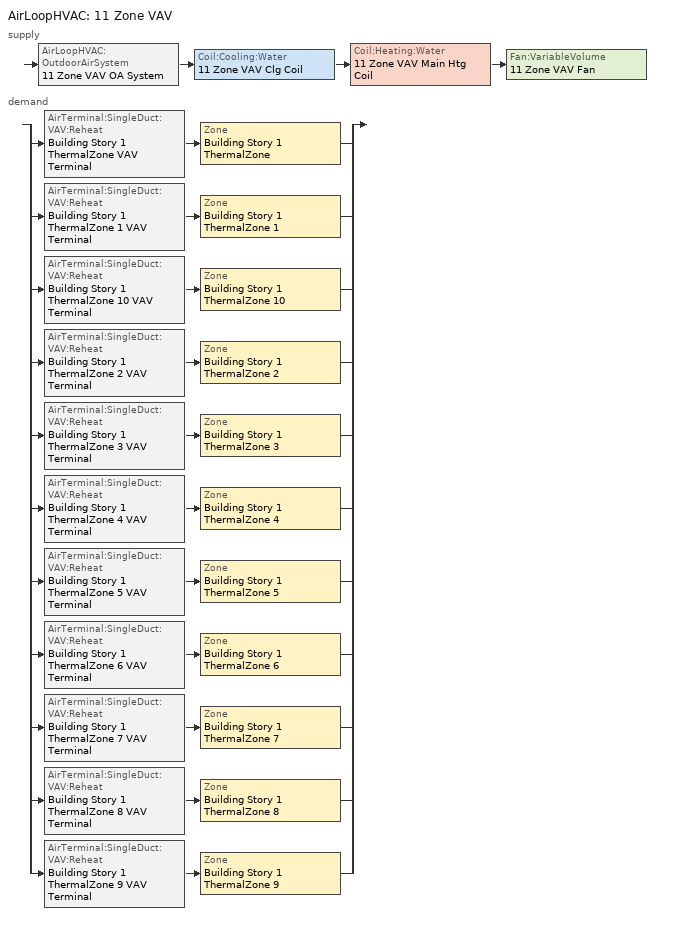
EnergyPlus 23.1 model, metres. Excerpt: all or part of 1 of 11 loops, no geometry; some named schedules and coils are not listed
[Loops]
AirLoopHVAC '11 Zone VAV'
 supply: AirLoopHVAC:OutdoorAirSystem '11 Zone VAV OA System' > Coil:Cooling:Water '11 Zone VAV Clg Coil' > Coil:Heating:Water '11 Zone VAV Main Htg Coil' > Fan:VariableVolume '11 Zone VAV Fan'
 demand: split
  | AirTerminal:SingleDuct:VAV:Reheat 'Building Story 1 ThermalZone VAV Terminal' > Zone 'Building Story 1 ThermalZone'
  | AirTerminal:SingleDuct:VAV:Reheat 'Building Story 1 ThermalZone 1 VAV Terminal' > Zone 'Building Story 1 ThermalZone 1'
  | AirTerminal:SingleDuct:VAV:Reheat 'Building Story 1 ThermalZone 10 VAV Terminal' > Zone 'Building Story 1 ThermalZone 10'
  | AirTerminal:SingleDuct:VAV:Reheat 'Building Story 1 ThermalZone 2 VAV Terminal' > Zone 'Building Story 1 ThermalZone 2'
  | AirTerminal:SingleDuct:VAV:Reheat 'Building Story 1 ThermalZone 3 VAV Terminal' > Zone 'Building Story 1 ThermalZone 3'
  | AirTerminal:SingleDuct:VAV:Reheat 'Building Story 1 ThermalZone 4 VAV Terminal' > Zone 'Building Story 1 ThermalZone 4'
  | AirTerminal:SingleDuct:VAV:Reheat 'Building Story 1 ThermalZone 5 VAV Terminal' > Zone 'Building Story 1 ThermalZone 5'
  | AirTerminal:SingleDuct:VAV:Reheat 'Building Story 1 ThermalZone 6 VAV Terminal' > Zone 'Building Story 1 ThermalZone 6'
  | AirTerminal:SingleDuct:VAV:Reheat 'Building Story 1 ThermalZone 7 VAV Terminal' > Zone 'Building Story 1 ThermalZone 7'
  | AirTerminal:SingleDuct:VAV:Reheat 'Building Story 1 ThermalZone 8 VAV Terminal' > Zone 'Building Story 1 ThermalZone 8'
  | AirTerminal:SingleDuct:VAV:Reheat 'Building Story 1 ThermalZone 9 VAV Terminal' > Zone 'Building Story 1 ThermalZone 9'
[ZoneControl:Thermostat] Temperature Difference Between Cutout And Setpoint {deltaC}=0
Name | Zone or ZoneList | Control Type Schedule | Control 1
Building Story 1 ThermalZone Thermostat | Building Story 1 ThermalZone | Building Story 1 ThermalZone Thermostat Schedule | Story Ground Blended Space Type Thermostat
Building Story 1 ThermalZone 1 Thermostat | Building Story 1 ThermalZone 1 | Building Story 1 ThermalZone 1 Thermostat Schedule | Story Ground Blended Space Type Thermostat 1
Building Story 1 ThermalZone 10 Thermostat | Building Story 1 ThermalZone 10 | Building Story 1 ThermalZone 10 Thermostat Schedule | Story Ground Blended Space Type Thermostat 2
Building Story 1 ThermalZone 2 Thermostat | Building Story 1 ThermalZone 2 | Building Story 1 ThermalZone 2 Thermostat Schedule | Story Ground Blended Space Type Thermostat 3
Building Story 1 ThermalZone 3 Thermostat | Building Story 1 ThermalZone 3 | Building Story 1 ThermalZone 3 Thermostat Schedule | Story Ground Blended Space Type Thermostat 4
Building Story 1 ThermalZone 4 Thermostat | Building Story 1 ThermalZone 4 | Building Story 1 ThermalZone 4 Thermostat Schedule | Story Ground Blended Space Type Thermostat 5
Building Story 1 ThermalZone 5 Thermostat | Building Story 1 ThermalZone 5 | Building Story 1 ThermalZone 5 Thermostat Schedule | Story Ground Blended Space Type Thermostat 6
Building Story 1 ThermalZone 6 Thermostat | Building Story 1 ThermalZone 6 | Building Story 1 ThermalZone 6 Thermostat Schedule | Story Ground Blended Space Type Thermostat 7
Building Story 1 ThermalZone 7 Thermostat | Building Story 1 ThermalZone 7 | Building Story 1 ThermalZone 7 Thermostat Schedule | Story Ground Blended Space Type Thermostat 8
Building Story 1 ThermalZone 8 Thermostat | Building Story 1 ThermalZone 8 | Building Story 1 ThermalZone 8 Thermostat Schedule | Story Ground Blended Space Type Thermostat 9
Building Story 1 ThermalZone 9 Thermostat | Building Story 1 ThermalZone 9 | Building Story 1 ThermalZone 9 Thermostat Schedule | Story Ground Blended Space Type Thermostat 10
[ThermostatSetpoint:DualSetpoint] Heating Setpoint Temperature Schedule=SchoolSecondary HTGSETP_SCH_PSZ_AC; Cooling Setpoint Temperature Schedule=SchoolSecondary CLGSETP_SCH_NO_SETBACK
Story Ground Blended Space Type Thermostat; Story Ground Blended Space Type Thermostat 1; Story Ground Blended Space Type Thermostat 2; Story Ground Blended Space Type Thermostat 3; Story Ground Blended Space Type Thermostat 4; Story Ground Blended Space Type Thermostat 5; Story Ground Blended Space Type Thermostat 6; Story Ground Blended Space Type Thermostat 7; Story Ground Blended Space Type Thermostat 8; Story Ground Blended Space Type Thermostat 9; Story Ground Blended Space Type Thermostat 10
[AirTerminal:SingleDuct:VAV:Reheat] Availability Schedule=Always On Discrete; Maximum Air Flow Rate {m3/s}=Autosize; Zone Minimum Air Flow Input Method=Constant; Constant Minimum Air Flow Fraction=0.565523; Fixed Minimum Air Flow Rate {m3/s}=0; Maximum Hot Water or Steam Flow Rate {m3/s}=Autosize; Minimum Hot Water or Steam Flow Rate {m3/s}=0; Convergence Tolerance=0.001; Damper Heating Action=ReverseWithLimits; Maximum Flow per Zone Floor Area During Reheat {m3/s-m2}=Autocalculate; Maximum Flow Fraction During Reheat=0.5; Maximum Reheat Air Temperature {C}=40
Name | Reheat Coil
Building Story 1 ThermalZone VAV Terminal | Building Story 1 ThermalZone Reheat Coil
Building Story 1 ThermalZone 1 VAV Terminal | Building Story 1 ThermalZone 1 Reheat Coil
Building Story 1 ThermalZone 10 VAV Terminal | Building Story 1 ThermalZone 10 Reheat Coil
Building Story 1 ThermalZone 2 VAV Terminal | Building Story 1 ThermalZone 2 Reheat Coil
Building Story 1 ThermalZone 3 VAV Terminal | Building Story 1 ThermalZone 3 Reheat Coil
Building Story 1 ThermalZone 4 VAV Terminal | Building Story 1 ThermalZone 4 Reheat Coil
Building Story 1 ThermalZone 5 VAV Terminal | Building Story 1 ThermalZone 5 Reheat Coil
Building Story 1 ThermalZone 6 VAV Terminal | Building Story 1 ThermalZone 6 Reheat Coil
Building Story 1 ThermalZone 7 VAV Terminal | Building Story 1 ThermalZone 7 Reheat Coil
Building Story 1 ThermalZone 8 VAV Terminal | Building Story 1 ThermalZone 8 Reheat Coil
Building Story 1 ThermalZone 9 VAV Terminal | Building Story 1 ThermalZone 9 Reheat Coil
[Coil:Heating:Water]
11 Zone VAV Main Htg Coil: Availability Schedule=Always On Discrete; U-Factor Times Area Value {W/K}=Autosize; Maximum Water Flow Rate {m3/s}=Autosize; Performance Input Method=UFactorTimesAreaAndDesignWaterFlowRate; Rated Capacity {W}=Autosize; Rated Inlet Water Temperature {C}=82.2222; Rated Inlet Air Temperature {C}=7.22222; Rated Outlet Water Temperature {C}=71.1111; Rated Outlet Air Temperature {C}=12.7778; Rated Ratio for Air and Water Convection=0.5
[Zone equipment]
Building Story 1 ThermalZone: Building Story 1 ThermalZone VAV Terminal
Building Story 1 ThermalZone 1: Building Story 1 ThermalZone 1 VAV Terminal
Building Story 1 ThermalZone 10: Building Story 1 ThermalZone 10 VAV Terminal
Building Story 1 ThermalZone 2: Building Story 1 ThermalZone 2 VAV Terminal
Building Story 1 ThermalZone 3: Building Story 1 ThermalZone 3 VAV Terminal
Building Story 1 ThermalZone 4: Building Story 1 ThermalZone 4 VAV Terminal
Building Story 1 ThermalZone 5: Building Story 1 ThermalZone 5 VAV Terminal
Building Story 1 ThermalZone 6: Building Story 1 ThermalZone 6 VAV Terminal
Building Story 1 ThermalZone 7: Building Story 1 ThermalZone 7 VAV Terminal
Building Story 1 ThermalZone 8: Building Story 1 ThermalZone 8 VAV Terminal
Building Story 1 ThermalZone 9: Building Story 1 ThermalZone 9 VAV Terminal
[Sizing:Zone] Zone Cooling Design Supply Air Temperature Input Method=SupplyAirTemperature; Zone Cooling Design Supply Air Temperature {C}=12.7778; Zone Cooling Design Supply Air Temperature Difference {deltaC}=11.11; Zone Heating Design Supply Air Temperature Input Method=SupplyAirTemperature; Zone Heating Design Supply Air Temperature {C}=40; Zone Heating Design Supply Air Temperature Difference {deltaC}=11.11; Zone Cooling Design Supply Air Humidity Ratio {kgWater/kgDryAir}=0.0085; Zone Heating Design Supply Air Humidity Ratio {kgWater/kgDryAir}=0.008; Cooling Design Air Flow Method=DesignDayWithLimit; Cooling Design Air Flow Rate {m3/s}=0; Cooling Minimum Air Flow per Zone Floor Area {m3/s-m2}=0.000762; Cooling Minimum Air Flow {m3/s}=0; Cooling Minimum Air Flow Fraction=0; Heating Design Air Flow Method=DesignDay; Heating Design Air Flow Rate {m3/s}=0; Heating Maximum Air Flow per Zone Floor Area {m3/s-m2}=0.002032; Heating Maximum Air Flow {m3/s}=0.141576; Heating Maximum Air Flow Fraction=0.3; Account for Dedicated Outdoor Air System=No; Zone Load Sizing Method=Sensible Load Only No Latent Load; Zone Latent Cooling Design Supply Air Humidity Ratio Input Method=HumidityRatioDifference; Zone Cooling Design Supply Air Humidity Ratio Difference {kgWater/kgDryAir}=0.005; Zone Latent Heating Design Supply Air Humidity Ratio Input Method=HumidityRatioDifference; Zone Humidification Design Supply Air Humidity Ratio Difference {kgWater/kgDryAir}=0.005
Name | Design Specification Outdoor Air Object | Design Specification Zone Air Distribution Object
Building Story 1 ThermalZone | Building Story 1 ThermalZone DSOA Space List | Building Story 1 ThermalZone Design Spec Zone Air Dist
Building Story 1 ThermalZone 1 | Building Story 1 ThermalZone 1 DSOA Space List | Building Story 1 ThermalZone 1 Design Spec Zone Air Dist
Building Story 1 ThermalZone 10 | Building Story 1 ThermalZone 10 DSOA Space List | Building Story 1 ThermalZone 10 Design Spec Zone Air Dist
Building Story 1 ThermalZone 2 | Building Story 1 ThermalZone 2 DSOA Space List | Building Story 1 ThermalZone 2 Design Spec Zone Air Dist
Building Story 1 ThermalZone 3 | Building Story 1 ThermalZone 3 DSOA Space List | Building Story 1 ThermalZone 3 Design Spec Zone Air Dist
Building Story 1 ThermalZone 4 | Building Story 1 ThermalZone 4 DSOA Space List | Building Story 1 ThermalZone 4 Design Spec Zone Air Dist
Building Story 1 ThermalZone 5 | Building Story 1 ThermalZone 5 DSOA Space List | Building Story 1 ThermalZone 5 Design Spec Zone Air Dist
Building Story 1 ThermalZone 6 | Building Story 1 ThermalZone 6 DSOA Space List | Building Story 1 ThermalZone 6 Design Spec Zone Air Dist
Building Story 1 ThermalZone 7 | Building Story 1 ThermalZone 7 DSOA Space List | Building Story 1 ThermalZone 7 Design Spec Zone Air Dist
Building Story 1 ThermalZone 8 | Building Story 1 ThermalZone 8 DSOA Space List | Building Story 1 ThermalZone 8 Design Spec Zone Air Dist
Building Story 1 ThermalZone 9 | Building Story 1 ThermalZone 9 DSOA Space List | Building Story 1 ThermalZone 9 Design Spec Zone Air Dist
[DesignSpecification:ZoneAirDistribution] Minimum Zone Ventilation Efficiency=0.6
Building Story 1 ThermalZone Design Spec Zone Air Dist; Building Story 1 ThermalZone 1 Design Spec Zone Air Dist; Building Story 1 ThermalZone 10 Design Spec Zone Air Dist; Building Story 1 ThermalZone 2 Design Spec Zone Air Dist; Building Story 1 ThermalZone 3 Design Spec Zone Air Dist; Building Story 1 ThermalZone 4 Design Spec Zone Air Dist; Building Story 1 ThermalZone 5 Design Spec Zone Air Dist; Building Story 1 ThermalZone 6 Design Spec Zone Air Dist; Building Story 1 ThermalZone 7 Design Spec Zone Air Dist; Building Story 1 ThermalZone 8 Design Spec Zone Air Dist; Building Story 1 ThermalZone 9 Design Spec Zone Air Dist
[Controller:MechanicalVentilation]
11 Zone VAV Vent Controller: Availability Schedule=11 Zone VAV Occ Sch; Demand Controlled Ventilation=No; System Outdoor Air Method=ZoneSum; Zone or ZoneList 1=Building Story 1 ThermalZone; Design Specification Outdoor Air Object Name 1=Blended OA; Design Specification Zone Air Distribution Object Name 1=Building Story 1 ThermalZone Design Spec Zone Air Dist; Zone or ZoneList 2=Building Story 1 ThermalZone 1; Design Specification Outdoor Air Object Name 2=Blended OA; Design Specification Zone Air Distribution Object Name 2=Building Story 1 ThermalZone 1 Design Spec Zone Air Dist; Zone or ZoneList 3=Building Story 1 ThermalZone 10; Design Specification Outdoor Air Object Name 3=Blended OA; Design Specification Zone Air Distribution Object Name 3=Building Story 1 ThermalZone 10 Design Spec Zone Air Dist; Zone or ZoneList 4=Building Story 1 ThermalZone 2; Design Specification Outdoor Air Object Name 4=Blended OA; Design Specification Zone Air Distribution Object Name 4=Building Story 1 ThermalZone 2 Design Spec Zone Air Dist; Zone or ZoneList 5=Building Story 1 ThermalZone 3; Design Specification Outdoor Air Object Name 5=Blended OA; Design Specification Zone Air Distribution Object Name 5=Building Story 1 ThermalZone 3 Design Spec Zone Air Dist; Zone or ZoneList 6=Building Story 1 ThermalZone 4; Design Specification Outdoor Air Object Name 6=Blended OA; Design Specification Zone Air Distribution Object Name 6=Building Story 1 ThermalZone 4 Design Spec Zone Air Dist; Zone or ZoneList 7=Building Story 1 ThermalZone 5; Design Specification Outdoor Air Object Name 7=Blended OA; Design Specification Zone Air Distribution Object Name 7=Building Story 1 ThermalZone 5 Design Spec Zone Air Dist; Zone or ZoneList 8=Building Story 1 ThermalZone 6; Design Specification Outdoor Air Object Name 8=Blended OA; Design Specification Zone Air Distribution Object Name 8=Building Story 1 ThermalZone 6 Design Spec Zone Air Dist; Zone or ZoneList 9=Building Story 1 ThermalZone 7; Design Specification Outdoor Air Object Name 9=Blended OA; Design Specification Zone Air Distribution Object Name 9=Building Story 1 ThermalZone 7 Design Spec Zone Air Dist; Zone or ZoneList 10=Building Story 1 ThermalZone 8; Design Specification Outdoor Air Object Name 10=Blended OA; Design Specification Zone Air Distribution Object Name 10=Building Story 1 ThermalZone 8 Design Spec Zone Air Dist; Zone or ZoneList 11=Building Story 1 ThermalZone 9; Design Specification Outdoor Air Object Name 11=Blended OA; Design Specification Zone Air Distribution Object Name 11=Building Story 1 ThermalZone 9 Design Spec Zone Air Dist
[DesignSpecification:OutdoorAir]
Blended OA: Outdoor Air Method=Sum; Outdoor Air Flow per Person {m3/s-person}=0.00256079; Outdoor Air Flow per Zone Floor Area {m3/s-m2}=0.000687897; Outdoor Air Flow per Zone {m3/s}=0; Outdoor Air Flow Air Changes per Hour {1/hr}=0
[DesignSpecification:OutdoorAir:SpaceList] Space 1 Design Specification Outdoor Air Object=Blended OA
Name | Space 1
Building Story 1 ThermalZone DSOA Space List | Building Story 1 Space
Building Story 1 ThermalZone 1 DSOA Space List | Building Story 1 Space 1
Building Story 1 ThermalZone 10 DSOA Space List | Building Story 1 Space 10
Building Story 1 ThermalZone 2 DSOA Space List | Building Story 1 Space 2
Building Story 1 ThermalZone 3 DSOA Space List | Building Story 1 Space 3
Building Story 1 ThermalZone 4 DSOA Space List | Building Story 1 Space 4
Building Story 1 ThermalZone 5 DSOA Space List | Building Story 1 Space 5
Building Story 1 ThermalZone 6 DSOA Space List | Building Story 1 Space 6
Building Story 1 ThermalZone 7 DSOA Space List | Building Story 1 Space 7
Building Story 1 ThermalZone 8 DSOA Space List | Building Story 1 Space 8
Building Story 1 ThermalZone 9 DSOA Space List | Building Story 1 Space 9
[AirLoopHVAC]
11 Zone VAV: Design Supply Air Flow Rate {m3/s}=AutoSize; Design Return Air Flow Fraction of Supply Air Flow=1
[Sizing:System]
11 Zone VAV: Type of Load to Size On=Sensible; Design Outdoor Air Flow Rate {m3/s}=10.9089; Central Heating Maximum System Air Flow Ratio=0.3; Preheat Design Temperature {C}=7.22222; Preheat Design Humidity Ratio {kgWater/kgDryAir}=0.008; Precool Design Temperature {C}=12.7778; Precool Design Humidity Ratio {kgWater/kgDryAir}=0.008; Central Cooling Design Supply Air Temperature {C}=12.7778; Central Heating Design Supply Air Temperature {C}=12.7778; Type of Zone Sum to Use=Coincident; 100% Outdoor Air in Cooling=No; 100% Outdoor Air in Heating=No; Central Cooling Design Supply Air Humidity Ratio {kgWater/kgDryAir}=0.0085; Central Heating Design Supply Air Humidity Ratio {kgWater/kgDryAir}=0.008; Cooling Supply Air Flow Rate Method=DesignDay; Cooling Supply Air Flow Rate {m3/s}=0; Cooling Supply Air Flow Rate Per Floor Area {m3/s-m2}=0.00996765; Cooling Fraction of Autosized Cooling Supply Air Flow Rate=1; Cooling Supply Air Flow Rate Per Unit Cooling Capacity {m3/s-W}=3.94755e-05; Heating Supply Air Flow Rate Method=DesignDay; Heating Supply Air Flow Rate {m3/s}=0; Heating Supply Air Flow Rate Per Floor Area {m3/s-m2}=0.00996765; Heating Fraction of Autosized Heating Supply Air Flow Rate=1; Heating Fraction of Autosized Cooling Supply Air Flow Rate=1; Heating Supply Air Flow Rate Per Unit Heating Capacity {m3/s-W}=3.15882e-05; System Outdoor Air Method=ZoneSum; Zone Maximum Outdoor Air Fraction=1; Cooling Design Capacity Method=CoolingDesignCapacity; Cooling Design Capacity {W}=Autosize; Cooling Design Capacity Per Floor Area {W/m2}=234.7; Fraction of Autosized Cooling Design Capacity=1; Heating Design Capacity Method=HeatingDesignCapacity; Heating Design Capacity {W}=Autosize; Heating Design Capacity Per Floor Area {W/m2}=157; Fraction of Autosized Heating Design Capacity=1; Central Cooling Capacity Control Method=OnOff; Occupant Diversity=Autosize
[Controller:WaterCoil] Control Variable=Temperature; Actuator Variable=Flow; Maximum Actuated Flow {m3/s}=Autosize; Minimum Actuated Flow {m3/s}=0
Name | Action | Controller Convergence Tolerance {deltaC}
11 Zone VAV Clg Coil Controller | Reverse | Autosize
11 Zone VAV Main Htg Coil Controller | Normal | 0.0001
[Controller:OutdoorAir]
11 Zone VAV OA Controller: Minimum Outdoor Air Flow Rate {m3/s}=Autosize; Maximum Outdoor Air Flow Rate {m3/s}=Autosize; Economizer Control Type=DifferentialDryBulb; Economizer Control Action Type=ModulateFlow; Lockout Type=LockoutWithHeating; Minimum Limit Type=FixedMinimum; Minimum Outdoor Air Schedule=11 Zone VAV Occ Sch; Mechanical Ventilation Controller=11 Zone VAV Vent Controller; High Humidity Control=No; Control High Indoor Humidity Based on Outdoor Humidity Ratio=Yes; Heat Recovery Bypass Control Type=BypassWhenOAFlowGreaterThanMinimum
[HeatExchanger:AirToAir:SensibleAndLatent]
11 Zone VAV ERV: Availability Schedule=Always On Discrete; Nominal Supply Air Flow Rate {m3/s}=Autosize; Sensible Effectiveness at 100% Heating Air Flow=0.5; Latent Effectiveness at 100% Heating Air Flow=0.5; Sensible Effectiveness at 75% Heating Air Flow=0.5; Latent Effectiveness at 75% Heating Air Flow=0.5; Sensible Effectiveness at 100% Cooling Air Flow=0.5; Latent Effectiveness at 100% Cooling Air Flow=0.5; Sensible Effectiveness at 75% Cooling Air Flow=0.5; Latent Effectiveness at 75% Cooling Air Flow=0.5; Nominal Electric Power {W}=6926.51; Supply Air Outlet Temperature Control=Yes; Heat Exchanger Type=Rotary; Frost Control Type=ExhaustOnly; Threshold Temperature {C}=-23.3; Initial Defrost Time Fraction=0.167; Rate of Defrost Time Fraction Increase {1/K}=1.44; Economizer Lockout=Yes
[SetpointManager:OutdoorAirPretreat]
Setpoint Manager Outdoor Air Pretreat 1: Control Variable=Temperature; Minimum Setpoint Temperature {C}=-99; Maximum Setpoint Temperature {C}=99; Minimum Setpoint Humidity Ratio {kgWater/kgDryAir}=1e-05; Maximum Setpoint Humidity Ratio {kgWater/kgDryAir}=1
[SetpointManager:MixedAir] Control Variable=Temperature
Name | Setpoint Node or NodeList
11 Zone VAV Mixed Air Node OS Default SPM | 11 Zone VAV Mixed Air Node
11 Zone VAV Clg Coil Outlet Air Node OS Default SPM | 11 Zone VAV Clg Coil Outlet Air Node
11 Zone VAV Main Htg Coil Outlet Air Node OS Default SPM | 11 Zone VAV Main Htg Coil Outlet Air Node
[Coil:Cooling:Water]
11 Zone VAV Clg Coil: Availability Schedule=Always On Discrete; Design Water Flow Rate {m3/s}=Autosize; Design Air Flow Rate {m3/s}=Autosize; Design Inlet Water Temperature {C}=Autosize; Design Inlet Air Temperature {C}=Autosize; Design Outlet Air Temperature {C}=Autosize; Design Inlet Air Humidity Ratio {kgWater/kgDryAir}=Autosize; Design Outlet Air Humidity Ratio {kgWater/kgDryAir}=Autosize; Type of Analysis=SimpleAnalysis; Heat Exchanger Configuration=CrossFlow
[Fan:VariableVolume]
11 Zone VAV Fan: Availability Schedule=11 Zone VAV Occ Sch; Fan Total Efficiency=0.6175; Pressure Rise {Pa}=1389.92; Maximum Flow Rate {m3/s}=AutoSize; Fan Power Minimum Flow Rate Input Method=Fraction; Fan Power Minimum Flow Fraction=0.25; Fan Power Minimum Air Flow Rate {m3/s}=0; Motor Efficiency=0.95; Motor In Airstream Fraction=1; Fan Power Coefficient 1=0.04076; Fan Power Coefficient 2=0.0881; Fan Power Coefficient 3=-0.0729; Fan Power Coefficient 4=0.9437; Fan Power Coefficient 5=0
[SetpointManager:Warmest]
11 Zone VAV SAT Warmest Reset: Control Variable=Temperature; HVAC Air Loop=11 Zone VAV; Minimum Setpoint Temperature {C}=12.7778; Maximum Setpoint Temperature {C}=15.5556; Strategy=MaximumTemperature; Setpoint Node or NodeList=11 Zone VAV Supply Outlet Node
[Schedule:Day:Interval]
SchoolSecondary HTGSETP_SCH_PSZ_AC Default; SchoolSecondary HTGSETP_SCH_PSZ_AC Summer Design Day: No, 24:00, 15.6
SchoolSecondary HTGSETP_SCH_PSZ_AC Wkdy Day: No, 06:00, 15.6, 21:00, 21, 24:00, 15.6
SchoolSecondary HTGSETP_SCH_PSZ_AC Winter Design Day: No, 24:00, 21
11 Zone VAV Occ Sch Sunday: No, 24:00, 0
11 Zone VAV Occ Sch Default; 11 Zone VAV Occ Sch Tuesday; 11 Zone VAV Occ Sch Wednesday; 11 Zone VAV Occ Sch Thursday; 11 Zone VAV Occ Sch Friday; 11 Zone VAV Occ Sch Friday 2; 11 Zone VAV Occ Sch Monday 2; 11 Zone VAV Occ Sch Tuesday 2; 11 Zone VAV Occ Sch Wednesday 2; 11 Zone VAV Occ Sch Thursday 2: No, 08:00, 0, 21:00, 1, 24:00, 0
11 Zone VAV Occ Sch Monday 1; 11 Zone VAV Occ Sch Tuesday 1; 11 Zone VAV Occ Sch Wednesday 1; 11 Zone VAV Occ Sch Thursday 1; 11 Zone VAV Occ Sch Friday 1: No, 08:00, 0, 19:00, 1, 24:00, 0
11 Zone VAV Occ Sch Summer Design Day; 11 Zone VAV Occ Sch Winter Design Day: No, 24:00, 1
[Schedule:Week:Daily]
SchoolSecondary HTGSETP_SCH_PSZ_AC Week Rule - Jan1-Dec31: SchoolSecondary HTGSETP_SCH_PSZ_AC Default, SchoolSecondary HTGSETP_SCH_PSZ_AC Wkdy Day, SchoolSecondary HTGSETP_SCH_PSZ_AC Wkdy Day, SchoolSecondary HTGSETP_SCH_PSZ_AC Wkdy Day, SchoolSecondary HTGSETP_SCH_PSZ_AC Wkdy Day, SchoolSecondary HTGSETP_SCH_PSZ_AC Wkdy Day, SchoolSecondary HTGSETP_SCH_PSZ_AC Default, SchoolSecondary HTGSETP_SCH_PSZ_AC Default, SchoolSecondary HTGSETP_SCH_PSZ_AC Summer Design Day, SchoolSecondary HTGSETP_SCH_PSZ_AC Winter Design Day, SchoolSecondary HTGSETP_SCH_PSZ_AC Default, SchoolSecondary HTGSETP_SCH_PSZ_AC Default
SchoolSecondary CLGSETP_SCH_NO_SETBACK Week Rule - Jan1-Dec31: SchoolSecondary CLGSETP_SCH_NO_SETBACK Default, SchoolSecondary CLGSETP_SCH_NO_SETBACK Default, SchoolSecondary CLGSETP_SCH_NO_SETBACK Default, SchoolSecondary CLGSETP_SCH_NO_SETBACK Default, SchoolSecondary CLGSETP_SCH_NO_SETBACK Default, SchoolSecondary CLGSETP_SCH_NO_SETBACK Default, SchoolSecondary CLGSETP_SCH_NO_SETBACK Default, SchoolSecondary CLGSETP_SCH_NO_SETBACK Default, SchoolSecondary CLGSETP_SCH_NO_SETBACK Summer Design Day, SchoolSecondary CLGSETP_SCH_NO_SETBACK Winter Design Day, SchoolSecondary CLGSETP_SCH_NO_SETBACK Default, SchoolSecondary CLGSETP_SCH_NO_SETBACK Default
11 Zone VAV Occ Sch Week Rule - Jan1-Jul1: 11 Zone VAV Occ Sch Sunday, 11 Zone VAV Occ Sch Default, 11 Zone VAV Occ Sch Tuesday, 11 Zone VAV Occ Sch Wednesday, 11 Zone VAV Occ Sch Thursday, 11 Zone VAV Occ Sch Friday, 11 Zone VAV Occ Sch Sunday, 11 Zone VAV Occ Sch Default, 11 Zone VAV Occ Sch Summer Design Day, 11 Zone VAV Occ Sch Winter Design Day, 11 Zone VAV Occ Sch Default, 11 Zone VAV Occ Sch Default
11 Zone VAV Occ Sch Week Rule - Jul2-Aug26: 11 Zone VAV Occ Sch Sunday, 11 Zone VAV Occ Sch Monday 1, 11 Zone VAV Occ Sch Tuesday 1, 11 Zone VAV Occ Sch Wednesday 1, 11 Zone VAV Occ Sch Thursday 1, 11 Zone VAV Occ Sch Friday 1, 11 Zone VAV Occ Sch Sunday, 11 Zone VAV Occ Sch Default, 11 Zone VAV Occ Sch Summer Design Day, 11 Zone VAV Occ Sch Winter Design Day, 11 Zone VAV Occ Sch Default, 11 Zone VAV Occ Sch Default
11 Zone VAV Occ Sch Week Rule - Aug27-Sep2: 11 Zone VAV Occ Sch Sunday, 11 Zone VAV Occ Sch Monday 1, 11 Zone VAV Occ Sch Tuesday 1, 11 Zone VAV Occ Sch Wednesday 1, 11 Zone VAV Occ Sch Thursday 1, 11 Zone VAV Occ Sch Friday 2, 11 Zone VAV Occ Sch Sunday, 11 Zone VAV Occ Sch Default, 11 Zone VAV Occ Sch Summer Design Day, 11 Zone VAV Occ Sch Winter Design Day, 11 Zone VAV Occ Sch Default, 11 Zone VAV Occ Sch Default
11 Zone VAV Occ Sch Week Rule - Sep3-Dec31: 11 Zone VAV Occ Sch Sunday, 11 Zone VAV Occ Sch Monday 2, 11 Zone VAV Occ Sch Tuesday 2, 11 Zone VAV Occ Sch Wednesday 2, 11 Zone VAV Occ Sch Thursday 2, 11 Zone VAV Occ Sch Friday 2, 11 Zone VAV Occ Sch Sunday, 11 Zone VAV Occ Sch Default, 11 Zone VAV Occ Sch Summer Design Day, 11 Zone VAV Occ Sch Winter Design Day, 11 Zone VAV Occ Sch Default, 11 Zone VAV Occ Sch Default
[Schedule:Year]
SchoolSecondary HTGSETP_SCH_PSZ_AC: SchoolSecondary HTGSETP_SCH_PSZ_AC Week Rule - Jan1-Dec31, 1, 1, 12, 31
SchoolSecondary CLGSETP_SCH_NO_SETBACK: SchoolSecondary CLGSETP_SCH_NO_SETBACK Week Rule - Jan1-Dec31, 1, 1, 12, 31
11 Zone VAV Occ Sch: 11 Zone VAV Occ Sch Week Rule - Jan1-Jul1, 1, 1, 7, 1, 11 Zone VAV Occ Sch Week Rule - Jul2-Aug26, 7, 2, 8, 26, 11 Zone VAV Occ Sch Week Rule - Aug27-Sep2, 8, 27, 9, 2, 11 Zone VAV Occ Sch Week Rule - Sep3-Dec31, 9, 3, 12, 31
[Schedule:Compact]
Building Story 1 ThermalZone Thermostat Schedule; Building Story 1 ThermalZone 1 Thermostat Schedule; Building Story 1 ThermalZone 10 Thermostat Schedule; Building Story 1 ThermalZone 2 Thermostat Schedule; Building Story 1 ThermalZone 3 Thermostat Schedule; Building Story 1 ThermalZone 4 Thermostat Schedule; Building Story 1 ThermalZone 5 Thermostat Schedule; Building Story 1 ThermalZone 6 Thermostat Schedule; Building Story 1 ThermalZone 7 Thermostat Schedule; Building Story 1 ThermalZone 8 Thermostat Schedule; Building Story 1 ThermalZone 9 Thermostat Schedule: Through: 12/31, For: AllDays, Until: 24:00, 4
[Schedule:Constant]
Always On Discrete: OnOff, 1
